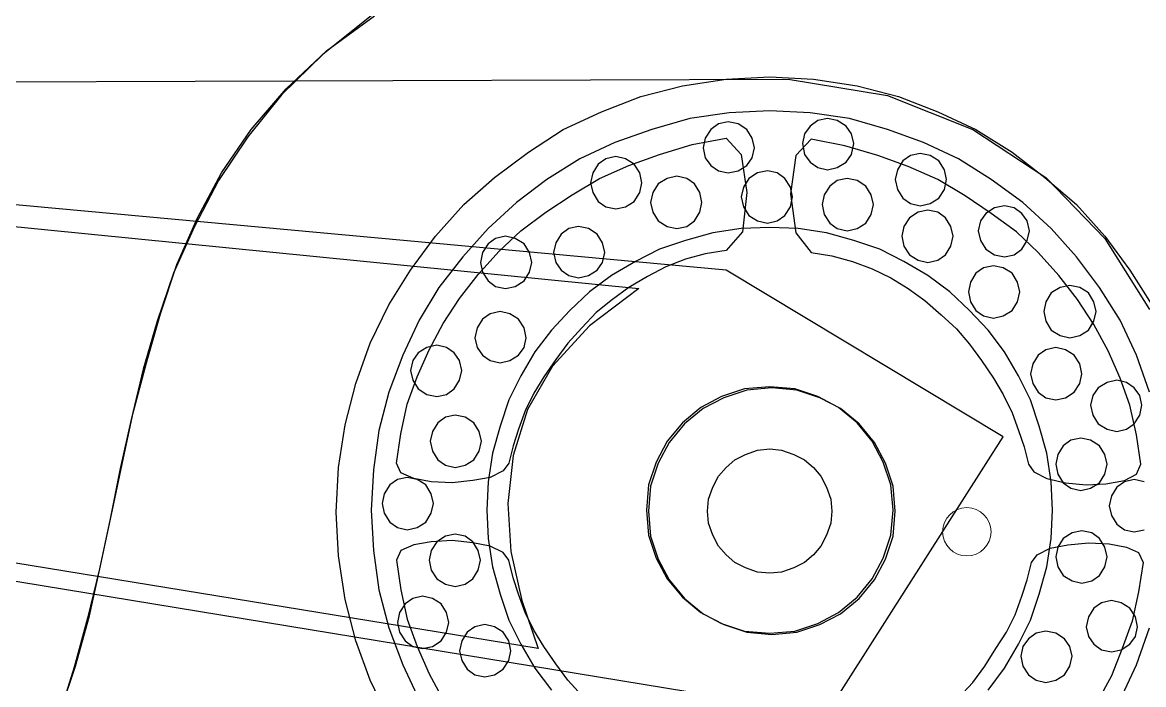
# Model space of a CAD drawing. Header units: inches. Extents: x 0.9 to 45.9, y 0.4 to 30.4.
# Drawn here: x 31.2683 to 31.617, y 2.8046 to 3.0107 of the extents above; entities that cross this region are included whole.
import ezdxf

# ---------------------------------------------------------------- set-up
doc = ezdxf.new("R2010")
doc.units = ezdxf.units.IN
doc.header["$MEASUREMENT"] = 0
doc.layers.add('MUEBLES', color=8, linetype='Continuous')

# ---------------------------------------------------------------- blocks, each defined once
blk = doc.blocks.new('moto-3')
at = {"layer": 'MUEBLES', "linetype": 'Continuous'}
for p, q in [((192.51504, 16.43913), (192.5001, 16.42724)), ((192.50111, 16.42825), (192.51605, 16.43913)), ((192.5001, 16.42724), (192.48721, 16.41468)), ((192.48856, 16.41638), (192.50111, 16.42825)), ((192.05572, 16.41739), (192.64472, 16.41944)), ((192.61179, 16.41739), (192.62538, 16.41944)), ((192.62538, 16.41944), (192.63895, 16.42012)), ((192.63895, 16.42012), (192.65253, 16.41944)), ((192.64472, 16.41944), (192.67561, 16.41435)), ((192.65253, 16.41944), (192.66611, 16.41739)), ((192.47769, 16.40382), (192.48856, 16.41638)), ((192.5989, 16.414), (192.61179, 16.41739)), ((192.66611, 16.41739), (192.67901, 16.414)), ((192.62538, 16.36002), (192.06319, 16.41162)), ((192.48721, 16.41468), (192.47668, 16.40144)), ((192.58667, 16.40926), (192.5989, 16.414)), ((192.67561, 16.41435), (192.70209, 16.40382)), ((192.67901, 16.414), (192.69123, 16.40926)), ((192.57478, 16.40382), (192.58667, 16.40926)), ((192.62639, 16.40891), (192.61417, 16.40721)), ((192.63895, 16.40959), (192.62639, 16.40891)), ((192.65151, 16.40891), (192.63895, 16.40959)), ((192.66374, 16.40721), (192.65151, 16.40891)), ((192.69123, 16.40926), (192.70311, 16.40382)), ((192.07507, 16.4062), (192.59822, 16.35425)), ((192.61417, 16.40721), (192.60229, 16.40382)), ((192.623, 16.40552), (192.62062, 16.40382)), ((192.62605, 16.4062), (192.623, 16.40552)), ((192.62911, 16.40552), (192.62605, 16.4062)), ((192.63182, 16.40382), (192.62911, 16.40552)), ((192.65151, 16.40483), (192.64981, 16.40246)), ((192.65389, 16.40653), (192.65151, 16.40483)), ((192.65695, 16.40721), (192.65389, 16.40653)), ((192.65999, 16.40653), (192.65695, 16.40721)), ((192.66272, 16.40483), (192.65999, 16.40653)), ((192.66442, 16.40246), (192.66272, 16.40483)), ((192.67561, 16.40382), (192.66374, 16.40721)), ((192.47668, 16.40144), (192.46751, 16.38787)), ((192.46853, 16.39025), (192.47769, 16.40382)), ((192.56392, 16.39668), (192.57478, 16.40382)), ((192.60229, 16.40382), (192.59075, 16.39974)), ((192.61485, 16.39906), (192.62538, 16.40111)), ((192.61893, 16.40111), (192.61824, 16.39805)), ((192.62062, 16.40382), (192.61893, 16.40111)), ((192.62538, 16.40111), (192.63012, 16.39602)), ((192.63351, 16.40111), (192.63182, 16.40382)), ((192.6342, 16.39805), (192.63351, 16.40111)), ((192.64981, 16.40246), (192.64913, 16.39941)), ((192.66509, 16.39941), (192.66442, 16.40246)), ((192.68682, 16.39974), (192.67561, 16.40382)), ((192.70209, 16.40382), (192.72485, 16.38888)), ((192.70311, 16.40382), (192.71432, 16.39668)), ((192.59075, 16.39974), (192.57989, 16.39465)), ((192.60466, 16.39602), (192.61485, 16.39906)), ((192.61824, 16.39805), (192.61893, 16.39499)), ((192.63351, 16.39499), (192.6342, 16.39805)), ((192.65185, 16.40076), (192.6471, 16.39567)), ((192.64913, 16.39941), (192.64981, 16.39602)), ((192.66237, 16.39873), (192.65185, 16.40076)), ((192.67255, 16.39567), (192.66237, 16.39873)), ((192.66442, 16.39602), (192.66509, 16.39941)), ((192.69768, 16.39465), (192.68682, 16.39974)), ((192.55341, 16.38888), (192.56392, 16.39668)), ((192.57989, 16.39465), (192.56969, 16.3882)), ((192.58802, 16.39465), (192.58566, 16.39296)), ((192.59108, 16.39534), (192.58802, 16.39465)), ((192.59414, 16.39465), (192.59108, 16.39534)), ((192.59685, 16.39296), (192.59414, 16.39465)), ((192.59516, 16.39261), (192.60466, 16.39602)), ((192.61893, 16.39499), (192.62062, 16.39261)), ((192.63012, 16.39602), (192.63182, 16.38413)), ((192.63182, 16.39261), (192.63351, 16.39499)), ((192.6471, 16.39567), (192.64541, 16.38379)), ((192.64981, 16.39602), (192.65151, 16.39364)), ((192.66272, 16.39364), (192.66442, 16.39602)), ((192.68207, 16.39228), (192.67255, 16.39567)), ((192.68037, 16.39397), (192.67867, 16.39126)), ((192.68275, 16.39567), (192.68037, 16.39397)), ((192.68579, 16.39635), (192.68275, 16.39567)), ((192.68885, 16.39567), (192.68579, 16.39635)), ((192.69157, 16.39397), (192.68885, 16.39567)), ((192.69328, 16.39126), (192.69157, 16.39397)), ((192.70786, 16.3882), (192.69768, 16.39465)), ((192.71432, 16.39668), (192.7245, 16.38888)), ((192.58566, 16.39296), (192.58395, 16.39025)), ((192.58599, 16.38855), (192.59516, 16.39261)), ((192.59855, 16.39025), (192.59685, 16.39296)), ((192.62062, 16.39261), (192.623, 16.39091)), ((192.623, 16.39091), (192.62605, 16.39025)), ((192.62605, 16.39025), (192.62911, 16.39091)), ((192.62911, 16.39091), (192.63182, 16.39261)), ((192.63827, 16.39091), (192.63521, 16.39025)), ((192.64133, 16.39025), (192.63827, 16.39091)), ((192.65151, 16.39364), (192.65389, 16.39194)), ((192.65389, 16.39194), (192.65695, 16.39126)), ((192.65695, 16.39126), (192.65999, 16.39194)), ((192.65999, 16.39194), (192.66272, 16.39364)), ((192.67867, 16.39126), (192.67799, 16.3882)), ((192.69123, 16.3882), (192.68207, 16.39228)), ((192.69394, 16.3882), (192.69328, 16.39126)), ((192.46751, 16.38787), (192.46005, 16.3736)), ((192.46106, 16.37632), (192.46853, 16.39025)), ((192.54389, 16.3804), (192.55341, 16.38888)), ((192.56969, 16.3882), (192.56019, 16.38107)), ((192.57751, 16.38344), (192.58599, 16.38855)), ((192.58395, 16.39025), (192.58328, 16.38719)), ((192.58328, 16.38719), (192.58395, 16.38413)), ((192.59923, 16.38719), (192.59855, 16.39025)), ((192.59855, 16.38413), (192.59923, 16.38719)), ((192.60432, 16.38684), (192.60263, 16.38413)), ((192.60703, 16.38855), (192.60432, 16.38684)), ((192.61009, 16.38922), (192.60703, 16.38855)), ((192.61315, 16.38855), (192.61009, 16.38922)), ((192.61553, 16.38684), (192.61315, 16.38855)), ((192.61723, 16.38413), (192.61553, 16.38684)), ((192.6325, 16.38855), (192.6308, 16.38582)), ((192.63521, 16.39025), (192.6325, 16.38855)), ((192.64371, 16.38855), (192.64133, 16.39025)), ((192.64541, 16.38582), (192.64371, 16.38855)), ((192.65999, 16.38787), (192.65762, 16.38617)), ((192.66305, 16.38855), (192.65999, 16.38787)), ((192.66611, 16.38787), (192.66305, 16.38855)), ((192.66883, 16.38617), (192.66611, 16.38787)), ((192.67799, 16.3882), (192.67867, 16.38514)), ((192.69971, 16.38311), (192.69123, 16.3882)), ((192.69328, 16.38514), (192.69394, 16.3882)), ((192.71771, 16.38107), (192.70786, 16.3882)), ((192.7245, 16.38888), (192.73434, 16.3804)), ((192.72485, 16.38888), (192.74318, 16.36987)), ((192.56936, 16.37802), (192.57751, 16.38344)), ((192.58395, 16.38413), (192.58566, 16.38141)), ((192.59685, 16.38141), (192.59855, 16.38413)), ((192.60263, 16.38413), (192.60194, 16.38107)), ((192.6179, 16.38107), (192.61723, 16.38413)), ((192.6308, 16.38582), (192.63012, 16.38278)), ((192.63182, 16.38413), (192.63047, 16.3719)), ((192.64609, 16.38278), (192.64541, 16.38582)), ((192.64541, 16.38379), (192.6471, 16.37157)), ((192.65592, 16.38344), (192.65525, 16.3804)), ((192.65762, 16.38617), (192.65592, 16.38344)), ((192.67052, 16.38344), (192.66883, 16.38617)), ((192.6712, 16.3804), (192.67052, 16.38344)), ((192.67867, 16.38514), (192.68037, 16.38243)), ((192.69157, 16.38243), (192.69328, 16.38514)), ((192.53506, 16.37055), (192.54389, 16.3804)), ((192.56019, 16.38107), (192.55136, 16.37293)), ((192.58566, 16.38141), (192.58802, 16.37972)), ((192.59414, 16.37972), (192.59685, 16.38141)), ((192.60194, 16.38107), (192.60263, 16.37802)), ((192.61723, 16.37802), (192.6179, 16.38107)), ((192.63012, 16.38278), (192.6308, 16.37972)), ((192.64541, 16.37972), (192.64609, 16.38278)), ((192.65525, 16.3804), (192.65592, 16.37734)), ((192.67052, 16.37734), (192.6712, 16.3804)), ((192.68037, 16.38243), (192.68275, 16.38073)), ((192.68275, 16.38073), (192.68579, 16.38005)), ((192.68579, 16.38005), (192.68885, 16.38073)), ((192.68885, 16.38073), (192.69157, 16.38243)), ((192.70786, 16.37767), (192.69971, 16.38311)), ((192.71194, 16.38005), (192.70888, 16.37937)), ((192.715, 16.37937), (192.71194, 16.38005)), ((192.72654, 16.37293), (192.71771, 16.38107)), ((192.73434, 16.3804), (192.74318, 16.37055)), ((192.56154, 16.37225), (192.56936, 16.37802)), ((192.58802, 16.37972), (192.59108, 16.37904)), ((192.59108, 16.37904), (192.59414, 16.37972)), ((192.60263, 16.37802), (192.60432, 16.37531)), ((192.61553, 16.37531), (192.61723, 16.37802)), ((192.6308, 16.37972), (192.6325, 16.37701)), ((192.6325, 16.37701), (192.63521, 16.37531)), ((192.64133, 16.37531), (192.64371, 16.37701)), ((192.64371, 16.37701), (192.64541, 16.37972)), ((192.65592, 16.37734), (192.65762, 16.37463)), ((192.66883, 16.37463), (192.67052, 16.37734)), ((192.68513, 16.37802), (192.6824, 16.37632)), ((192.68817, 16.3787), (192.68513, 16.37802)), ((192.69123, 16.37802), (192.68817, 16.3787)), ((192.69361, 16.37632), (192.69123, 16.37802)), ((192.70617, 16.37767), (192.70447, 16.37531)), ((192.70888, 16.37937), (192.70617, 16.37767)), ((192.71568, 16.3719), (192.70786, 16.37767)), ((192.71738, 16.37767), (192.715, 16.37937)), ((192.71907, 16.37531), (192.71738, 16.37767)), ((192.46005, 16.3736), (192.45359, 16.35901)), ((192.45461, 16.36172), (192.46106, 16.37632)), ((192.55136, 16.37293), (192.54356, 16.3641)), ((192.57648, 16.37293), (192.57412, 16.37123)), ((192.57954, 16.3736), (192.57648, 16.37293)), ((192.5826, 16.37293), (192.57954, 16.3736)), ((192.58531, 16.37123), (192.5826, 16.37293)), ((192.60432, 16.37531), (192.60703, 16.3736)), ((192.60703, 16.3736), (192.61009, 16.37293)), ((192.61009, 16.37293), (192.61315, 16.3736)), ((192.61315, 16.3736), (192.61553, 16.37531)), ((192.63012, 16.37293), (192.6213, 16.37157)), ((192.63895, 16.37326), (192.63012, 16.37293)), ((192.63521, 16.37531), (192.63827, 16.37463)), ((192.63827, 16.37463), (192.64133, 16.37531)), ((192.64778, 16.37293), (192.63895, 16.37326)), ((192.6566, 16.37157), (192.64778, 16.37293)), ((192.65762, 16.37463), (192.65999, 16.37293)), ((192.65999, 16.37293), (192.66305, 16.37225)), ((192.66305, 16.37225), (192.66611, 16.37293)), ((192.66611, 16.37293), (192.66883, 16.37463)), ((192.6807, 16.3736), (192.68004, 16.37055)), ((192.6824, 16.37632), (192.6807, 16.3736)), ((192.69531, 16.3736), (192.69361, 16.37632)), ((192.69599, 16.37055), (192.69531, 16.3736)), ((192.70447, 16.37531), (192.70379, 16.37225)), ((192.71974, 16.37225), (192.71907, 16.37531)), ((192.73434, 16.3641), (192.72654, 16.37293)), ((192.52726, 16.36002), (192.53506, 16.37055)), ((192.55374, 16.36987), (192.55136, 16.36817)), ((192.5568, 16.37055), (192.55374, 16.36987)), ((192.55476, 16.3658), (192.56154, 16.37225)), ((192.55985, 16.36987), (192.5568, 16.37055)), ((192.56257, 16.36817), (192.55985, 16.36987)), ((192.57412, 16.37123), (192.57242, 16.36851)), ((192.58701, 16.36851), (192.58531, 16.37123)), ((192.6213, 16.37157), (192.61281, 16.36919)), ((192.63047, 16.3719), (192.62538, 16.36613)), ((192.6471, 16.37157), (192.65185, 16.36546)), ((192.66509, 16.36919), (192.6566, 16.37157)), ((192.68004, 16.37055), (192.6807, 16.36749)), ((192.69531, 16.36749), (192.69599, 16.37055)), ((192.70379, 16.37225), (192.70447, 16.36919)), ((192.72247, 16.36546), (192.71568, 16.3719)), ((192.71907, 16.36919), (192.71974, 16.37225)), ((192.74318, 16.37055), (192.75098, 16.36002)), ((192.74318, 16.36987), (192.7571, 16.3478)), ((192.55136, 16.36817), (192.54967, 16.36546)), ((192.56427, 16.36546), (192.56257, 16.36817)), ((192.57242, 16.36851), (192.57174, 16.36546)), ((192.58769, 16.36546), (192.58701, 16.36851)), ((192.60466, 16.36648), (192.59719, 16.36274)), ((192.61281, 16.36919), (192.60466, 16.36648)), ((192.62538, 16.36613), (192.61893, 16.36511)), ((192.67323, 16.36648), (192.66509, 16.36919)), ((192.6807, 16.36274), (192.67323, 16.36648)), ((192.6807, 16.36749), (192.6824, 16.36478)), ((192.69361, 16.36478), (192.69531, 16.36749)), ((192.70447, 16.36919), (192.70617, 16.36648)), ((192.70617, 16.36648), (192.70888, 16.36478)), ((192.715, 16.36478), (192.71738, 16.36648)), ((192.71738, 16.36648), (192.71907, 16.36919)), ((192.54356, 16.3641), (192.53609, 16.3546)), ((192.5483, 16.35866), (192.55476, 16.3658)), ((192.54967, 16.36546), (192.54898, 16.3624)), ((192.56495, 16.3624), (192.56427, 16.36546)), ((192.57174, 16.36546), (192.57242, 16.3624)), ((192.58701, 16.3624), (192.58769, 16.36546)), ((192.59719, 16.36274), (192.58972, 16.35833)), ((192.61281, 16.36342), (192.6067, 16.36104)), ((192.61893, 16.36511), (192.61281, 16.36342)), ((192.65185, 16.36546), (192.6583, 16.36443)), ((192.6583, 16.36443), (192.66475, 16.36274)), ((192.66475, 16.36274), (192.67086, 16.36036)), ((192.68817, 16.35833), (192.6807, 16.36274)), ((192.6824, 16.36478), (192.68513, 16.36308)), ((192.68513, 16.36308), (192.68817, 16.3624)), ((192.68817, 16.3624), (192.69123, 16.36308)), ((192.69123, 16.36308), (192.69361, 16.36478)), ((192.70888, 16.36478), (192.71194, 16.3641)), ((192.71194, 16.3641), (192.715, 16.36478)), ((192.72892, 16.35833), (192.72247, 16.36546)), ((192.74148, 16.3546), (192.73434, 16.3641)), ((192.45359, 16.35901), (192.4485, 16.34407)), ((192.44952, 16.34645), (192.45461, 16.36172)), ((192.52047, 16.34916), (192.52726, 16.36002)), ((192.54898, 16.3624), (192.54967, 16.35934)), ((192.54967, 16.35934), (192.55136, 16.35663)), ((192.56257, 16.35663), (192.56427, 16.35934)), ((192.56427, 16.35934), (192.56495, 16.3624)), ((192.57242, 16.3624), (192.57412, 16.36002)), ((192.57412, 16.36002), (192.57648, 16.35833)), ((192.5826, 16.35833), (192.58531, 16.36002)), ((192.58531, 16.36002), (192.58701, 16.3624)), ((192.6067, 16.36104), (192.60093, 16.35799)), ((192.71161, 16.30808), (192.62538, 16.36002)), ((192.67086, 16.36036), (192.67663, 16.35765)), ((192.70311, 16.35901), (192.70141, 16.3563)), ((192.70549, 16.36071), (192.70311, 16.35901)), ((192.70855, 16.36139), (192.70549, 16.36071)), ((192.71161, 16.36071), (192.70855, 16.36139)), ((192.71432, 16.35901), (192.71161, 16.36071)), ((192.71601, 16.3563), (192.71432, 16.35901)), ((192.75098, 16.36002), (192.75777, 16.34916)), ((192.54253, 16.35119), (192.5483, 16.35866)), ((192.55136, 16.35663), (192.55374, 16.35493)), ((192.55985, 16.35493), (192.56257, 16.35663)), ((192.57648, 16.35833), (192.57954, 16.35765)), ((192.57954, 16.35765), (192.5826, 16.35833)), ((192.58972, 16.35833), (192.58293, 16.35324)), ((192.60093, 16.35799), (192.59516, 16.3546)), ((192.67663, 16.35765), (192.68207, 16.35425)), ((192.69497, 16.35324), (192.68817, 16.35833)), ((192.70141, 16.3563), (192.70074, 16.35324)), ((192.7167, 16.35324), (192.71601, 16.3563)), ((192.73469, 16.35086), (192.72892, 16.35833)), ((192.53609, 16.3546), (192.52997, 16.34441)), ((192.55374, 16.35493), (192.5568, 16.35425)), ((192.5568, 16.35425), (192.55985, 16.35493)), ((192.58293, 16.35324), (192.57683, 16.34747)), ((192.59822, 16.35425), (192.58293, 16.34271)), ((192.59516, 16.3546), (192.59007, 16.35086)), ((192.68207, 16.35425), (192.68716, 16.35053)), ((192.70108, 16.34747), (192.69497, 16.35324)), ((192.70074, 16.35324), (192.70141, 16.35018)), ((192.71601, 16.35018), (192.7167, 16.35324)), ((192.72654, 16.35289), (192.72485, 16.35018)), ((192.72925, 16.3546), (192.72654, 16.35289)), ((192.73231, 16.35527), (192.72925, 16.3546)), ((192.73536, 16.3546), (192.73231, 16.35527)), ((192.73809, 16.35289), (192.73536, 16.3546)), ((192.73978, 16.35018), (192.73809, 16.35289)), ((192.74793, 16.34441), (192.74148, 16.3546)), ((192.5147, 16.33728), (192.52047, 16.34916)), ((192.53744, 16.34339), (192.54253, 16.35119)), ((192.59007, 16.35086), (192.58498, 16.34678)), ((192.68716, 16.35053), (192.69225, 16.3461)), ((192.70141, 16.35018), (192.70311, 16.34747)), ((192.71432, 16.34747), (192.71601, 16.35018)), ((192.72485, 16.35018), (192.72416, 16.34712)), ((192.73978, 16.34306), (192.73469, 16.35086)), ((192.74045, 16.34712), (192.73978, 16.35018)), ((192.44511, 16.33117), (192.44952, 16.34645)), ((192.55204, 16.34645), (192.54967, 16.34475)), ((192.5551, 16.34712), (192.55204, 16.34645)), ((192.55815, 16.34645), (192.5551, 16.34712)), ((192.56088, 16.34475), (192.55815, 16.34645)), ((192.57683, 16.34747), (192.57106, 16.34136)), ((192.58498, 16.34678), (192.58055, 16.34203)), ((192.69225, 16.3461), (192.697, 16.34169)), ((192.70685, 16.34136), (192.70108, 16.34747)), ((192.70311, 16.34747), (192.70549, 16.34577)), ((192.70549, 16.34577), (192.70855, 16.34509)), ((192.70855, 16.34509), (192.71161, 16.34577)), ((192.71161, 16.34577), (192.71432, 16.34747)), ((192.72416, 16.34712), (192.72485, 16.34407)), ((192.73978, 16.34407), (192.74045, 16.34712)), ((192.4485, 16.34407), (192.44409, 16.32914)), ((192.52997, 16.34441), (192.52488, 16.33354)), ((192.53303, 16.33524), (192.53744, 16.34339)), ((192.54797, 16.34203), (192.54729, 16.33898)), ((192.54967, 16.34475), (192.54797, 16.34203)), ((192.56257, 16.34203), (192.56088, 16.34475)), ((192.56324, 16.33898), (192.56257, 16.34203)), ((192.58293, 16.34271), (192.57139, 16.33015)), ((192.58055, 16.34203), (192.57615, 16.33728)), ((192.697, 16.34169), (192.70108, 16.33694)), ((192.72485, 16.34407), (192.72654, 16.34136)), ((192.73809, 16.34136), (192.73978, 16.34407)), ((192.74419, 16.33491), (192.73978, 16.34306)), ((192.75302, 16.33354), (192.74793, 16.34441)), ((192.54729, 16.33898), (192.54797, 16.33592)), ((192.56257, 16.33592), (192.56324, 16.33898)), ((192.57106, 16.34136), (192.56597, 16.33456)), ((192.71194, 16.33456), (192.70685, 16.34136)), ((192.72654, 16.34136), (192.72925, 16.33965)), ((192.72925, 16.33965), (192.73231, 16.33898)), ((192.73231, 16.33898), (192.73536, 16.33965)), ((192.73536, 16.33965), (192.73809, 16.34136)), ((192.51029, 16.32471), (192.5147, 16.33728)), ((192.52929, 16.32676), (192.53303, 16.33524)), ((192.53235, 16.33592), (192.52964, 16.33423)), ((192.53541, 16.3366), (192.53235, 16.33592)), ((192.53847, 16.33592), (192.53541, 16.3366)), ((192.54083, 16.33423), (192.53847, 16.33592)), ((192.54797, 16.33592), (192.54967, 16.33354)), ((192.56088, 16.33354), (192.56257, 16.33592)), ((192.56597, 16.33456), (192.56154, 16.32709)), ((192.57615, 16.33728), (192.57242, 16.33218)), ((192.70108, 16.33694), (192.70481, 16.33185)), ((192.71635, 16.32709), (192.71194, 16.33456)), ((192.72485, 16.33524), (192.72247, 16.33354)), ((192.72789, 16.33592), (192.72485, 16.33524)), ((192.73095, 16.33524), (192.72789, 16.33592)), ((192.73366, 16.33354), (192.73095, 16.33524)), ((192.74793, 16.32641), (192.74419, 16.33491)), ((192.44103, 16.31555), (192.44511, 16.33117)), ((192.52488, 16.33354), (192.52047, 16.322)), ((192.52794, 16.33185), (192.52726, 16.32879)), ((192.52964, 16.33423), (192.52794, 16.33185)), ((192.54253, 16.33185), (192.54083, 16.33423)), ((192.54321, 16.32879), (192.54253, 16.33185)), ((192.54967, 16.33354), (192.55204, 16.33185)), ((192.55204, 16.33185), (192.5551, 16.33117)), ((192.5551, 16.33117), (192.55815, 16.33185)), ((192.55815, 16.33185), (192.56088, 16.33354)), ((192.57242, 16.33218), (192.56868, 16.32676)), ((192.70481, 16.33185), (192.70855, 16.32641)), ((192.72247, 16.33354), (192.72077, 16.33083)), ((192.73536, 16.33083), (192.73366, 16.33354)), ((192.7571, 16.322), (192.75302, 16.33354)), ((192.44409, 16.32914), (192.44035, 16.31352)), ((192.52726, 16.32879), (192.52794, 16.32574)), ((192.54253, 16.32574), (192.54321, 16.32879)), ((192.57139, 16.33015), (192.56359, 16.31658)), ((192.72077, 16.33083), (192.72009, 16.32777)), ((192.72009, 16.32777), (192.72077, 16.32471)), ((192.73604, 16.32777), (192.73536, 16.33083)), ((192.73536, 16.32471), (192.73604, 16.32777)), ((192.50689, 16.31182), (192.51029, 16.32471)), ((192.52625, 16.31827), (192.52929, 16.32676)), ((192.52794, 16.32574), (192.52964, 16.32302)), ((192.54083, 16.32302), (192.54253, 16.32574)), ((192.56154, 16.32709), (192.55782, 16.31962)), ((192.56868, 16.32676), (192.56562, 16.32167)), ((192.70855, 16.32641), (192.71161, 16.32132)), ((192.72009, 16.31962), (192.71635, 16.32709)), ((192.72077, 16.32471), (192.72247, 16.322)), ((192.73366, 16.322), (192.73536, 16.32471)), ((192.74386, 16.32506), (192.74113, 16.32336)), ((192.7469, 16.32574), (192.74386, 16.32506)), ((192.74996, 16.32506), (192.7469, 16.32574)), ((192.75098, 16.31793), (192.74793, 16.32641)), ((192.75234, 16.32336), (192.74996, 16.32506)), ((192.52047, 16.322), (192.51741, 16.31012)), ((192.52964, 16.32302), (192.53235, 16.32132)), ((192.53235, 16.32132), (192.53541, 16.32065)), ((192.53541, 16.32065), (192.53847, 16.32132)), ((192.53847, 16.32132), (192.54083, 16.32302)), ((192.56562, 16.32167), (192.56291, 16.31623)), ((192.62402, 16.32065), (192.61756, 16.31724)), ((192.63114, 16.32302), (192.62402, 16.32065)), ((192.63182, 16.32268), (192.6247, 16.3203)), ((192.63895, 16.3237), (192.63114, 16.32302)), ((192.63963, 16.32336), (192.63182, 16.32268)), ((192.64675, 16.32302), (192.63895, 16.3237)), ((192.64744, 16.32268), (192.63963, 16.32336)), ((192.65389, 16.32065), (192.64675, 16.32302)), ((192.65457, 16.3203), (192.64744, 16.32268)), ((192.66034, 16.31724), (192.65389, 16.32065)), ((192.71161, 16.32132), (192.71432, 16.31555)), ((192.72247, 16.322), (192.72485, 16.3203)), ((192.73095, 16.3203), (192.73366, 16.322)), ((192.73944, 16.32099), (192.73875, 16.31793)), ((192.74113, 16.32336), (192.73944, 16.32099)), ((192.75404, 16.32099), (192.75234, 16.32336)), ((192.75472, 16.31793), (192.75404, 16.32099)), ((192.5242, 16.30911), (192.52625, 16.31827)), ((192.55782, 16.31962), (192.5551, 16.31147)), ((192.61756, 16.31724), (192.61179, 16.3125)), ((192.6247, 16.3203), (192.61824, 16.31691)), ((192.66102, 16.31691), (192.65457, 16.3203)), ((192.66611, 16.3125), (192.66034, 16.31724)), ((192.7228, 16.31147), (192.72009, 16.31962)), ((192.72485, 16.3203), (192.72789, 16.31962)), ((192.72789, 16.31962), (192.73095, 16.3203)), ((192.73875, 16.31793), (192.73944, 16.31488)), ((192.75302, 16.30876), (192.75098, 16.31793)), ((192.75404, 16.31488), (192.75472, 16.31793)), ((192.56698, 16.24223), (192.11309, 16.31658)), ((192.43764, 16.2996), (192.44103, 16.31555)), ((192.53812, 16.3142), (192.53574, 16.3125)), ((192.54118, 16.31488), (192.53812, 16.3142)), ((192.54424, 16.3142), (192.54118, 16.31488)), ((192.54695, 16.3125), (192.54424, 16.3142)), ((192.56359, 16.31658), (192.55918, 16.30231)), ((192.56291, 16.31623), (192.56088, 16.31046)), ((192.61824, 16.31691), (192.61247, 16.31215)), ((192.6668, 16.31215), (192.66102, 16.31691)), ((192.71432, 16.31555), (192.71635, 16.31012)), ((192.73944, 16.31488), (192.74113, 16.31215)), ((192.75234, 16.31215), (192.75404, 16.31488)), ((192.10426, 16.3125), (192.6566, 16.22185)), ((192.44035, 16.31352), (192.43696, 16.29823)), ((192.50486, 16.29858), (192.50689, 16.31182)), ((192.53574, 16.3125), (192.53405, 16.30978)), ((192.54865, 16.30978), (192.54695, 16.3125)), ((192.5551, 16.31147), (192.55273, 16.30299)), ((192.56088, 16.31046), (192.55918, 16.30537)), ((192.61179, 16.3125), (192.60703, 16.30673)), ((192.61247, 16.31215), (192.60772, 16.30638)), ((192.67086, 16.30673), (192.66611, 16.3125)), ((192.67154, 16.30638), (192.6668, 16.31215)), ((192.72518, 16.30299), (192.7228, 16.31147)), ((192.74113, 16.31215), (192.74386, 16.31046)), ((192.74386, 16.31046), (192.7469, 16.30978)), ((192.7469, 16.30978), (192.74996, 16.31046)), ((192.74996, 16.31046), (192.75234, 16.31215)), ((192.51741, 16.31012), (192.51572, 16.2979)), ((192.52285, 16.29994), (192.5242, 16.30911)), ((192.53405, 16.30978), (192.53337, 16.30673)), ((192.53337, 16.30673), (192.53405, 16.30367)), ((192.54933, 16.30673), (192.54865, 16.30978)), ((192.54865, 16.30367), (192.54933, 16.30673)), ((192.60703, 16.30673), (192.60364, 16.30028)), ((192.6566, 16.22185), (192.71161, 16.30808)), ((192.67426, 16.30028), (192.67086, 16.30673)), ((192.71635, 16.31012), (192.71805, 16.30503)), ((192.73265, 16.30706), (192.73027, 16.30537)), ((192.73571, 16.30775), (192.73265, 16.30706)), ((192.73875, 16.30706), (192.73571, 16.30775)), ((192.74148, 16.30537), (192.73875, 16.30706)), ((192.75437, 16.2996), (192.75302, 16.30876)), ((192.53405, 16.30367), (192.53574, 16.30096)), ((192.54695, 16.30096), (192.54865, 16.30367)), ((192.55918, 16.30537), (192.55782, 16.29994)), ((192.60772, 16.30638), (192.60432, 16.29994)), ((192.63148, 16.30266), (192.63521, 16.304)), ((192.63521, 16.304), (192.63895, 16.30435)), ((192.63895, 16.30435), (192.64268, 16.304)), ((192.64268, 16.304), (192.64642, 16.30266)), ((192.67493, 16.29994), (192.67154, 16.30638)), ((192.71805, 16.30503), (192.71941, 16.2996)), ((192.73027, 16.30537), (192.72857, 16.30266)), ((192.74318, 16.30266), (192.74148, 16.30537)), ((192.5242, 16.29688), (192.52285, 16.29994)), ((192.53574, 16.30096), (192.53812, 16.29926)), ((192.54424, 16.29926), (192.54695, 16.30096)), ((192.55273, 16.30299), (192.55136, 16.29417)), ((192.55782, 16.29994), (192.55612, 16.29756)), ((192.55918, 16.30231), (192.55748, 16.28737)), ((192.60364, 16.30028), (192.60126, 16.29314)), ((192.60432, 16.29994), (192.60194, 16.29281)), ((192.62538, 16.29858), (192.62809, 16.30096)), ((192.62809, 16.30096), (192.63148, 16.30266)), ((192.64642, 16.30266), (192.64981, 16.30096)), ((192.64981, 16.30096), (192.65253, 16.29858)), ((192.67663, 16.29314), (192.67426, 16.30028)), ((192.67731, 16.29281), (192.67493, 16.29994)), ((192.72654, 16.29417), (192.72518, 16.30299)), ((192.72857, 16.30266), (192.72789, 16.2996)), ((192.74386, 16.2996), (192.74318, 16.30266)), ((192.43696, 16.29823), (192.4339, 16.28263)), ((192.43425, 16.28398), (192.43764, 16.2996)), ((192.50417, 16.28466), (192.50486, 16.29858)), ((192.51572, 16.2979), (192.51504, 16.28534)), ((192.52828, 16.29519), (192.5242, 16.29688)), ((192.53812, 16.29926), (192.54118, 16.29858)), ((192.54118, 16.29858), (192.54424, 16.29926)), ((192.55612, 16.29756), (192.55204, 16.29552)), ((192.623, 16.29587), (192.62538, 16.29858)), ((192.65253, 16.29858), (192.6549, 16.29587)), ((192.71941, 16.2996), (192.7211, 16.29722)), ((192.7211, 16.29722), (192.72518, 16.29519)), ((192.72789, 16.2996), (192.72857, 16.29654)), ((192.72857, 16.29654), (192.73027, 16.29382)), ((192.74148, 16.29382), (192.74318, 16.29654)), ((192.74318, 16.29654), (192.74386, 16.2996)), ((192.74928, 16.29451), (192.75302, 16.29654)), ((192.75302, 16.29654), (192.75437, 16.2996)), ((192.52081, 16.29314), (192.51911, 16.29043)), ((192.52319, 16.29484), (192.52081, 16.29314)), ((192.52625, 16.29552), (192.52319, 16.29484)), ((192.52929, 16.29484), (192.52625, 16.29552)), ((192.53371, 16.29417), (192.52828, 16.29519)), ((192.53202, 16.29314), (192.52929, 16.29484)), ((192.53371, 16.29043), (192.53202, 16.29314)), ((192.54017, 16.29382), (192.53371, 16.29417)), ((192.54661, 16.29451), (192.54017, 16.29382)), ((192.55204, 16.29552), (192.54661, 16.29451)), ((192.55136, 16.29417), (192.55103, 16.28534)), ((192.60126, 16.29314), (192.6006, 16.28534)), ((192.60194, 16.29281), (192.60126, 16.28499)), ((192.6213, 16.29246), (192.623, 16.29587)), ((192.6549, 16.29587), (192.6566, 16.29246)), ((192.67731, 16.28534), (192.67663, 16.29314)), ((192.67799, 16.28499), (192.67731, 16.29281)), ((192.72518, 16.29519), (192.73095, 16.29382)), ((192.72688, 16.28534), (192.72654, 16.29417)), ((192.73027, 16.29382), (192.73265, 16.29213)), ((192.73095, 16.29382), (192.7374, 16.29314)), ((192.7374, 16.29314), (192.74351, 16.29349)), ((192.73875, 16.29213), (192.74148, 16.29382)), ((192.74351, 16.29349), (192.74928, 16.29451)), ((192.74928, 16.29417), (192.7469, 16.29246)), ((192.75234, 16.29484), (192.74928, 16.29417)), ((192.7554, 16.29417), (192.75234, 16.29484)), ((192.51911, 16.29043), (192.51843, 16.28737)), ((192.5344, 16.28737), (192.53371, 16.29043)), ((192.61994, 16.28873), (192.6213, 16.29246)), ((192.6566, 16.29246), (192.65796, 16.28873)), ((192.73265, 16.29213), (192.73571, 16.29145)), ((192.73571, 16.29145), (192.73875, 16.29213)), ((192.74521, 16.28975), (192.74453, 16.2867)), ((192.7469, 16.29246), (192.74521, 16.28975)), ((192.51843, 16.28737), (192.51911, 16.28432)), ((192.53371, 16.28432), (192.5344, 16.28737)), ((192.55748, 16.28737), (192.5585, 16.27243)), ((192.61961, 16.28499), (192.61994, 16.28873)), ((192.65796, 16.28873), (192.6583, 16.28499)), ((192.74453, 16.2867), (192.74521, 16.28364)), ((192.4339, 16.28263), (192.43051, 16.26701)), ((192.43085, 16.26803), (192.43425, 16.28398)), ((192.50486, 16.27108), (192.50417, 16.28466)), ((192.51504, 16.28534), (192.51572, 16.27278)), ((192.51911, 16.28432), (192.52081, 16.2816)), ((192.53202, 16.2816), (192.53371, 16.28432)), ((192.55103, 16.28534), (192.55136, 16.27651)), ((192.6006, 16.28534), (192.60126, 16.27752)), ((192.60126, 16.28499), (192.60194, 16.27719)), ((192.61994, 16.28127), (192.61961, 16.28499)), ((192.6583, 16.28499), (192.65796, 16.28127)), ((192.67663, 16.27752), (192.67731, 16.28534)), ((192.67731, 16.27719), (192.67799, 16.28499)), ((192.72654, 16.27651), (192.72688, 16.28534)), ((192.74521, 16.28364), (192.7469, 16.28093)), ((192.52081, 16.2816), (192.52319, 16.2799)), ((192.52319, 16.2799), (192.52625, 16.27922)), ((192.52625, 16.27922), (192.52929, 16.2799)), ((192.52929, 16.2799), (192.53202, 16.2816)), ((192.6213, 16.27752), (192.61994, 16.28127)), ((192.65796, 16.28127), (192.6566, 16.27752)), ((192.73604, 16.27889), (192.73298, 16.27821)), ((192.7391, 16.27821), (192.73604, 16.27889)), ((192.7469, 16.28093), (192.74928, 16.27922)), ((192.74928, 16.27922), (192.75234, 16.27855)), ((192.75234, 16.27855), (192.7554, 16.27922)), ((192.53371, 16.27549), (192.52828, 16.27448)), ((192.54017, 16.27583), (192.53371, 16.27549)), ((192.53541, 16.27549), (192.53371, 16.27278)), ((192.53812, 16.27719), (192.53541, 16.27549)), ((192.54118, 16.27787), (192.53812, 16.27719)), ((192.54661, 16.27516), (192.54017, 16.27583)), ((192.54424, 16.27719), (192.54118, 16.27787)), ((192.54661, 16.27549), (192.54424, 16.27719)), ((192.5483, 16.27278), (192.54661, 16.27549)), ((192.55136, 16.27651), (192.55273, 16.26769)), ((192.60126, 16.27752), (192.60364, 16.2704)), ((192.60194, 16.27719), (192.60432, 16.27006)), ((192.623, 16.27413), (192.6213, 16.27752)), ((192.6566, 16.27752), (192.6549, 16.27413)), ((192.67426, 16.2704), (192.67663, 16.27752)), ((192.67493, 16.27006), (192.67731, 16.27719)), ((192.72518, 16.26769), (192.72654, 16.27651)), ((192.73027, 16.27651), (192.72857, 16.2738)), ((192.73298, 16.27821), (192.73027, 16.27651)), ((192.74148, 16.27651), (192.7391, 16.27821)), ((192.74318, 16.2738), (192.74148, 16.27651)), ((192.51572, 16.27278), (192.51741, 16.26056)), ((192.5242, 16.27278), (192.52285, 16.26972)), ((192.52828, 16.27448), (192.5242, 16.27278)), ((192.53371, 16.27278), (192.53303, 16.26972)), ((192.55204, 16.27413), (192.54661, 16.27516)), ((192.54898, 16.26972), (192.5483, 16.27278)), ((192.55612, 16.2721), (192.55204, 16.27413)), ((192.55782, 16.26972), (192.55612, 16.2721)), ((192.5585, 16.27243), (192.56189, 16.25716)), ((192.62538, 16.27142), (192.623, 16.27413)), ((192.6549, 16.27413), (192.65253, 16.27142)), ((192.72212, 16.27142), (192.7262, 16.27346)), ((192.7262, 16.27346), (192.73163, 16.27448)), ((192.72857, 16.2738), (192.72789, 16.27074)), ((192.73163, 16.27448), (192.73809, 16.27516)), ((192.73809, 16.27516), (192.74453, 16.27481)), ((192.74386, 16.27074), (192.74318, 16.2738)), ((192.74453, 16.27481), (192.74996, 16.2738)), ((192.74996, 16.2738), (192.75369, 16.2721)), ((192.75369, 16.2721), (192.75505, 16.26904)), ((192.50689, 16.2575), (192.50486, 16.27108)), ((192.52285, 16.26972), (192.5242, 16.26056)), ((192.53303, 16.26972), (192.53371, 16.26666)), ((192.5483, 16.26666), (192.54898, 16.26972)), ((192.55918, 16.26428), (192.55782, 16.26972)), ((192.60364, 16.2704), (192.60703, 16.26395)), ((192.60432, 16.27006), (192.60772, 16.26362)), ((192.62809, 16.26904), (192.62538, 16.27142)), ((192.63148, 16.26734), (192.62809, 16.26904)), ((192.64981, 16.26904), (192.64642, 16.26734)), ((192.65253, 16.27142), (192.64981, 16.26904)), ((192.67086, 16.26395), (192.67426, 16.2704)), ((192.67154, 16.26362), (192.67493, 16.27006)), ((192.71907, 16.26362), (192.72042, 16.26904)), ((192.72042, 16.26904), (192.72212, 16.27142)), ((192.72789, 16.27074), (192.72857, 16.26769)), ((192.74318, 16.26769), (192.74386, 16.27074)), ((192.75505, 16.26904), (192.75369, 16.25988)), ((192.43051, 16.26701), (192.42678, 16.25173)), ((192.42745, 16.25241), (192.43085, 16.26803)), ((192.53371, 16.26666), (192.53541, 16.26395)), ((192.54661, 16.26395), (192.5483, 16.26666)), ((192.55273, 16.26769), (192.5551, 16.25919)), ((192.63521, 16.26599), (192.63148, 16.26734)), ((192.63895, 16.26565), (192.63521, 16.26599)), ((192.64268, 16.26599), (192.63895, 16.26565)), ((192.64642, 16.26734), (192.64268, 16.26599)), ((192.7228, 16.25919), (192.72518, 16.26769)), ((192.72857, 16.26769), (192.73027, 16.26497)), ((192.73027, 16.26497), (192.73298, 16.26327)), ((192.7391, 16.26327), (192.74148, 16.26497)), ((192.74148, 16.26497), (192.74318, 16.26769)), ((192.53541, 16.26395), (192.53812, 16.26225)), ((192.53812, 16.26225), (192.54118, 16.26157)), ((192.54118, 16.26157), (192.54424, 16.26225)), ((192.54424, 16.26225), (192.54661, 16.26395)), ((192.56088, 16.25919), (192.55918, 16.26428)), ((192.60703, 16.26395), (192.61179, 16.25818)), ((192.60772, 16.26362), (192.61247, 16.25784)), ((192.66611, 16.25818), (192.67086, 16.26395)), ((192.6668, 16.25784), (192.67154, 16.26362)), ((192.71738, 16.25851), (192.71907, 16.26362)), ((192.73298, 16.26327), (192.73604, 16.26259)), ((192.73604, 16.26259), (192.7391, 16.26327)), ((192.51741, 16.26056), (192.52047, 16.24868)), ((192.5242, 16.26056), (192.52625, 16.25139)), ((192.52794, 16.25784), (192.52556, 16.25615)), ((192.531, 16.25851), (192.52794, 16.25784)), ((192.53405, 16.25784), (192.531, 16.25851)), ((192.53676, 16.25615), (192.53405, 16.25784)), ((192.5551, 16.25919), (192.55782, 16.25104)), ((192.56291, 16.25342), (192.56088, 16.25919)), ((192.61179, 16.25818), (192.61756, 16.25342)), ((192.61247, 16.25784), (192.61824, 16.25309)), ((192.66034, 16.25342), (192.66611, 16.25818)), ((192.66102, 16.25309), (192.6668, 16.25784)), ((192.71533, 16.25275), (192.71738, 16.25851)), ((192.72009, 16.25104), (192.7228, 16.25919)), ((192.75369, 16.25988), (192.75166, 16.25071)), ((192.51029, 16.2446), (192.50689, 16.2575)), ((192.52556, 16.25615), (192.52387, 16.25342)), ((192.53847, 16.25342), (192.53676, 16.25615)), ((192.56189, 16.25716), (192.56698, 16.24223)), ((192.73978, 16.25479), (192.73809, 16.25207)), ((192.74216, 16.25648), (192.73978, 16.25479)), ((192.74521, 16.25716), (192.74216, 16.25648)), ((192.74827, 16.25648), (192.74521, 16.25716)), ((192.75098, 16.25479), (192.74827, 16.25648)), ((192.75268, 16.25207), (192.75098, 16.25479)), ((192.42678, 16.25173), (192.4227, 16.23646)), ((192.42304, 16.23679), (192.42745, 16.25241)), ((192.52387, 16.25342), (192.52319, 16.25038)), ((192.52625, 16.25139), (192.52929, 16.24291)), ((192.53914, 16.25038), (192.53847, 16.25342)), ((192.55782, 16.25104), (192.56154, 16.24358)), ((192.56562, 16.248), (192.56291, 16.25342)), ((192.61756, 16.25342), (192.62402, 16.25003)), ((192.61824, 16.25309), (192.6247, 16.2497)), ((192.65389, 16.25003), (192.66034, 16.25342)), ((192.65457, 16.2497), (192.66102, 16.25309)), ((192.71262, 16.24732), (192.71533, 16.25275)), ((192.71635, 16.24358), (192.72009, 16.25104)), ((192.73809, 16.25207), (192.7374, 16.24901)), ((192.75336, 16.24901), (192.75268, 16.25207)), ((192.52047, 16.24868), (192.52488, 16.23714)), ((192.52319, 16.25038), (192.52387, 16.24732)), ((192.53847, 16.24732), (192.53914, 16.25038)), ((192.54729, 16.24901), (192.54491, 16.24732)), ((192.55035, 16.2497), (192.54729, 16.24901)), ((192.55341, 16.24901), (192.55035, 16.2497)), ((192.55612, 16.24732), (192.55341, 16.24901)), ((192.56868, 16.24291), (192.56562, 16.248)), ((192.62402, 16.25003), (192.63114, 16.24765)), ((192.6247, 16.2497), (192.63182, 16.24732)), ((192.63114, 16.24765), (192.63895, 16.24698)), ((192.63895, 16.24698), (192.64675, 16.24765)), ((192.64675, 16.24765), (192.65389, 16.25003)), ((192.64744, 16.24732), (192.65457, 16.2497)), ((192.72485, 16.24765), (192.72179, 16.24698)), ((192.72789, 16.24698), (192.72485, 16.24765)), ((192.7374, 16.24901), (192.73809, 16.24595)), ((192.75166, 16.25071), (192.7486, 16.24223)), ((192.75268, 16.24595), (192.75336, 16.24901)), ((192.75302, 16.23714), (192.7571, 16.24868)), ((192.5147, 16.23238), (192.51029, 16.2446)), ((192.52387, 16.24732), (192.52556, 16.2446)), ((192.52556, 16.2446), (192.52794, 16.24291)), ((192.53405, 16.24291), (192.53676, 16.2446)), ((192.53676, 16.2446), (192.53847, 16.24732)), ((192.54321, 16.2446), (192.54253, 16.24155)), ((192.54491, 16.24732), (192.54321, 16.2446)), ((192.55782, 16.2446), (192.55612, 16.24732)), ((192.5585, 16.24155), (192.55782, 16.2446)), ((192.63182, 16.24732), (192.63963, 16.24664)), ((192.63963, 16.24664), (192.64744, 16.24732)), ((192.70923, 16.24223), (192.71262, 16.24732)), ((192.71941, 16.24527), (192.71771, 16.24291)), ((192.72179, 16.24698), (192.71941, 16.24527)), ((192.73062, 16.24527), (192.72789, 16.24698)), ((192.73231, 16.24291), (192.73062, 16.24527)), ((192.73809, 16.24595), (192.73978, 16.24358)), ((192.75098, 16.24358), (192.75268, 16.24595)), ((192.52794, 16.24291), (192.531, 16.24223)), ((192.52929, 16.24291), (192.53303, 16.23441)), ((192.531, 16.24223), (192.53405, 16.24291)), ((192.54253, 16.24155), (192.54321, 16.23849)), ((192.55782, 16.23849), (192.5585, 16.24155)), ((192.56154, 16.24358), (192.56597, 16.23611)), ((192.57242, 16.23747), (192.56868, 16.24291)), ((192.70583, 16.23679), (192.70923, 16.24223)), ((192.71194, 16.23611), (192.71635, 16.24358)), ((192.71771, 16.24291), (192.71703, 16.23985)), ((192.73298, 16.23985), (192.73231, 16.24291)), ((192.73978, 16.24358), (192.74216, 16.24188)), ((192.74216, 16.24188), (192.74521, 16.24121)), ((192.7486, 16.24223), (192.74521, 16.23374)), ((192.74521, 16.24121), (192.74827, 16.24188)), ((192.74827, 16.24188), (192.75098, 16.24358)), ((192.52488, 16.23714), (192.52997, 16.22627)), ((192.54321, 16.23849), (192.54491, 16.23577)), ((192.55612, 16.23577), (192.55782, 16.23849)), ((192.57615, 16.23238), (192.57242, 16.23747)), ((192.71703, 16.23985), (192.71771, 16.23679)), ((192.73231, 16.23679), (192.73298, 16.23985)), ((192.74793, 16.22627), (192.75302, 16.23714)), ((192.41795, 16.22152), (192.42304, 16.23679)), ((192.4227, 16.23646), (192.41795, 16.22152)), ((192.53303, 16.23441), (192.53744, 16.22627)), ((192.54491, 16.23577), (192.54729, 16.23408)), ((192.54729, 16.23408), (192.55035, 16.2334)), ((192.55035, 16.2334), (192.55341, 16.23408)), ((192.55341, 16.23408), (192.55612, 16.23577)), ((192.56597, 16.23611), (192.57106, 16.22932)), ((192.70209, 16.2317), (192.70583, 16.23679)), ((192.70685, 16.22932), (192.71194, 16.23611)), ((192.71771, 16.23679), (192.71941, 16.23408)), ((192.71941, 16.23408), (192.72179, 16.23238)), ((192.72789, 16.23238), (192.73062, 16.23408)), ((192.73062, 16.23408), (192.73231, 16.23679)), ((192.74521, 16.23374), (192.7408, 16.22559)), ((192.52047, 16.2205), (192.5147, 16.23238)), ((192.58055, 16.22762), (192.57615, 16.23238)), ((192.69768, 16.22694), (192.70209, 16.2317)), ((192.72179, 16.23238), (192.72485, 16.2317)), ((192.72485, 16.2317), (192.72789, 16.23238))]:
    blk.add_line(p, q, dxfattribs=at)
at = {"layer": 'MUEBLES'}
for radius in [0.3512, 0.32751]:
    blk.add_circle((192.63571, 16.28413), radius, dxfattribs=at)

msp = doc.modelspace()

# ---------------------------------------------------------------- linework, layer by layer
at = {"layer": 'MUEBLES', "lineweight": 0}
msp.add_circle((31.56201, 2.85219, -0.074), 0.00753, dxfattribs=at)
at = {"layer": 'MUEBLES'}
msp.add_arc((31.65111, 2.82324, -0.074), 0.40867, 359.7021, 109.4753, dxfattribs=at)

# ---------------------------------------------------------------- block references
msp.add_blockref('moto-3', (-161.13826, -13.42638, -0.074), dxfattribs=at)

doc.saveas('drawing.dxf')
